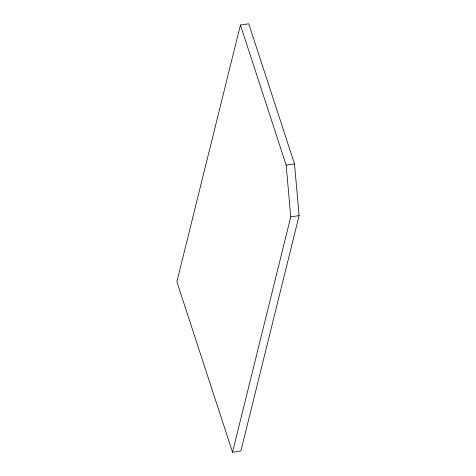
<?xml version="1.0" encoding="UTF-8"?>
<svg xmlns="http://www.w3.org/2000/svg" width="476" height="476" viewBox="0 0 476 476"><rect width="100%" height="100%" fill="white"/><g stroke="black" fill="none" stroke-linecap="round" stroke-linejoin="round"><path stroke-width="0.71" d="M240.422 25.02L176.882 281.756L232.526 452.2L240.874 450.98L299.118 215.634L294.501 163.899L248.769 23.8L240.422 25.02L286.153 165.118L290.771 216.86L232.526 452.2M286.153 165.118L294.501 163.899M290.771 216.86L299.118 215.634"/></g></svg>
